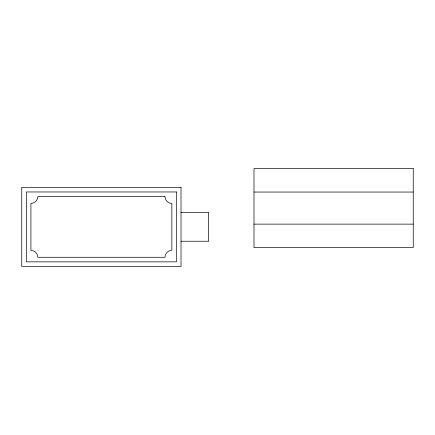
<?xml version="1.0" encoding="UTF-8"?>
<svg xmlns="http://www.w3.org/2000/svg" width="435" height="435" viewBox="0 0 435 435"><rect width="100%" height="100%" fill="white"/><g stroke="black" fill="none" stroke-linecap="round" stroke-linejoin="round"><path stroke-width="0.65" d="M253.991 192.047L413.25 192.047M181.009 212.59L208.338 212.59M253.991 224.128L413.25 224.128M181.009 241.235L208.338 241.235M208.392 212.59L208.392 241.235M413.25 168.557L253.991 168.557L253.991 247.613L413.25 247.613L413.25 168.557M181.009 187.387L21.75 187.387L21.75 266.443L181.009 266.443L181.009 187.387M176.425 191.965L26.334 191.965L26.334 261.859L176.425 261.859L176.425 191.965M164.968 196.549L37.791 196.549A6.873 6.873 0 0 1 30.918 203.422L30.918 250.402A6.873 6.873 0 0 1 37.791 257.275L164.968 257.275A6.873 6.873 0 0 1 171.841 250.402L171.841 203.422A6.873 6.873 0 0 1 164.968 196.549"/></g></svg>
